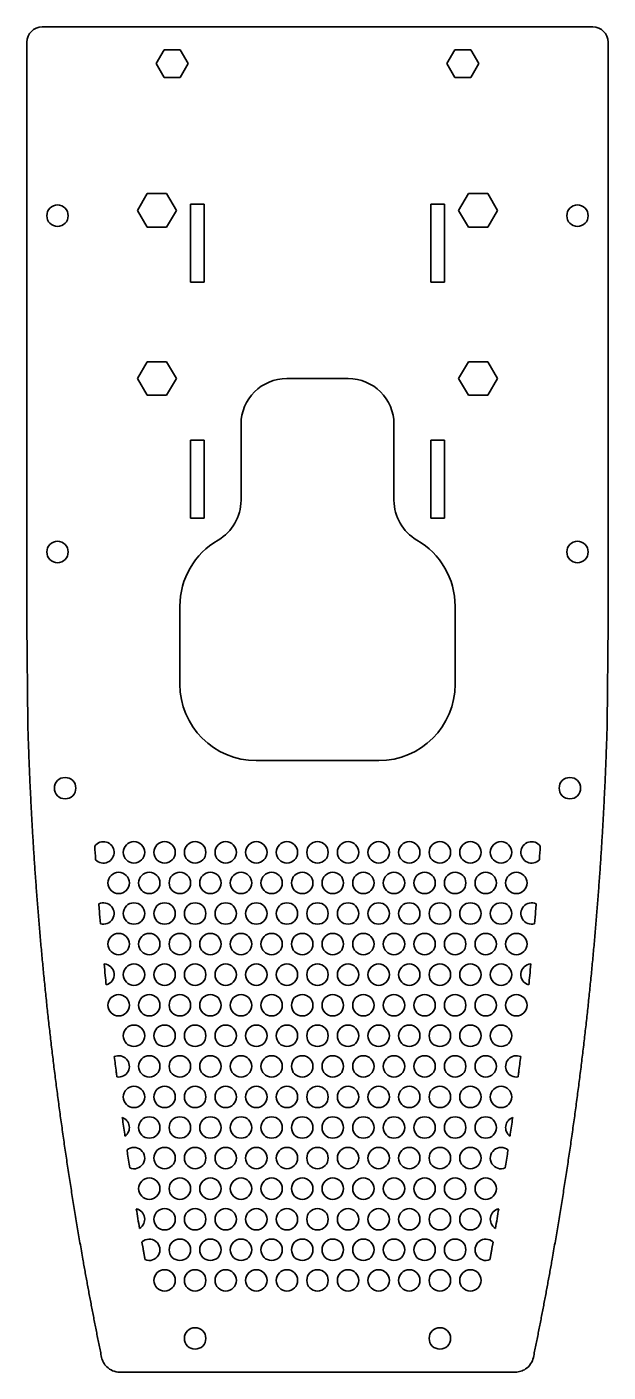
# Model space of a CAD drawing. Header units: inches. Extents: x 0 to 190, y 0 to 440.
import ezdxf

# ---------------------------------------------------------------- set-up
doc = ezdxf.new("R2010")
doc.units = ezdxf.units.IN
doc.header["$MEASUREMENT"] = 0
doc.layers.add('SIMUMAK Visible (ISO)', color=7, linetype='Continuous', lineweight=35)

# ---------------------------------------------------------------- blocks, each defined once
blk = doc.blocks.new('CDR-SMB-01-SOCDR-04_Sheet_3_VIEW7')
at = {"layer": 'SIMUMAK Visible (ISO)'}
for p, q in [((90, 220), (-90, 220)), ((-95, 215), (-95, 25)), ((-52.7, 208), (-50.1, 212.5)), ((-50.1, 212.5), (-44.9, 212.5)), ((-44.9, 212.5), (-42.3, 208)), ((42.3, 208), (44.9, 212.5)), ((44.9, 212.5), (50.1, 212.5)), ((50.1, 212.5), (52.7, 208)), ((95, 25), (95, 215)), ((-50.1, 203.5), (-52.7, 208)), ((-42.3, 208), (-44.9, 203.5)), ((44.9, 203.5), (42.3, 208)), ((52.7, 208), (50.1, 203.5)), ((-44.9, 203.5), (-50.1, 203.5)), ((50.1, 203.5), (44.9, 203.5)), ((-58.85, 160), (-55.68, 165.5)), ((-55.68, 165.5), (-49.32, 165.5)), ((-49.32, 165.5), (-46.15, 160)), ((46.15, 160), (49.32, 165.5)), ((49.32, 165.5), (55.68, 165.5)), ((55.68, 165.5), (58.85, 160)), ((-55.68, 154.5), (-58.85, 160)), ((-46.15, 160), (-49.32, 154.5)), ((-41.5, 136.5), (-41.5, 162)), ((-41.5, 162), (-37, 162)), ((-37, 162), (-37, 136.5)), ((37, 162), (41.5, 162)), ((37, 136.5), (37, 162)), ((41.5, 162), (41.5, 136.5)), ((49.32, 154.5), (46.15, 160)), ((58.85, 160), (55.68, 154.5)), ((-49.32, 154.5), (-55.68, 154.5)), ((55.68, 154.5), (49.32, 154.5)), ((-37, 136.5), (-41.5, 136.5)), ((41.5, 136.5), (37, 136.5)), ((-58.85, 105), (-55.68, 110.5)), ((-55.68, 110.5), (-49.32, 110.5)), ((-49.32, 110.5), (-46.15, 105)), ((46.15, 105), (49.32, 110.5)), ((49.32, 110.5), (55.68, 110.5)), ((55.68, 110.5), (58.85, 105)), ((-55.68, 99.5), (-58.85, 105)), ((-46.15, 105), (-49.32, 99.5)), ((-10, 105), (10, 105)), ((49.32, 99.5), (46.15, 105)), ((58.85, 105), (55.68, 99.5)), ((-49.32, 99.5), (-55.68, 99.5)), ((55.68, 99.5), (49.32, 99.5)), ((-25, 65.15), (-25, 90)), ((25, 90), (25, 65.15)), ((-41.5, 84.83), (-37, 84.83)), ((-41.5, 59.33), (-41.5, 84.83)), ((-37, 84.83), (-37, 59.33)), ((37, 84.83), (41.5, 84.83)), ((37, 59.33), (37, 84.83)), ((41.5, 84.83), (41.5, 59.33)), ((-37, 59.33), (-41.5, 59.33)), ((41.5, 59.33), (37, 59.33)), ((-45, 5), (-45, 30.51)), ((45, 30.51), (45, 5)), ((-95, 25), (-94.71, -8)), ((94.71, -8), (95, 25)), ((20, -20), (-20, -20)), ((-57.02, -179.56), (-57.39, -177.45)), ((57.02, -179.56), (57.39, -177.45)), ((-64.7, -220), (64.7, -220))]:
    blk.add_line(p, q, dxfattribs=at)
for centre in [(-85, 158.25), (85, 158.25), (-85, 48.25), (85, 48.25), (-82.5, -29), (82.5, -29), (-60, -50), (-50, -50), (-40, -50), (-30, -50), (-20, -50), (-10, -50), (0, -50), (10, -50), (20, -50), (30, -50), (40, -50), (50, -50), (60, -50), (-65, -60), (-55, -60), (-45, -60), (-35, -60), (-25, -60), (-15, -60), (-5, -60), (5, -60), (15, -60), (25, -60), (35, -60), (45, -60), (55, -60), (65, -60), (-60, -70), (-50, -70), (-40, -70), (-30, -70), (-20, -70), (-10, -70), (0, -70), (10, -70), (20, -70), (30, -70), (40, -70), (50, -70), (60, -70), (-65, -80), (-55, -80), (-45, -80), (-35, -80), (-25, -80), (-15, -80), (-5, -80), (5, -80), (15, -80), (25, -80), (35, -80), (45, -80), (55, -80), (65, -80), (-60, -90), (-50, -90), (-40, -90), (-30, -90), (-20, -90), (-10, -90), (0, -90), (10, -90), (20, -90), (30, -90), (40, -90), (50, -90), (60, -90), (-65, -100), (-55, -100), (-45, -100), (-35, -100), (-25, -100), (-15, -100), (-5, -100), (5, -100), (15, -100), (25, -100), (35, -100), (45, -100), (55, -100), (65, -100), (-60, -110), (-50, -110), (-40, -110), (-30, -110), (-20, -110), (-10, -110), (0, -110), (10, -110), (20, -110), (30, -110), (40, -110), (50, -110), (60, -110), (-55, -120), (-45, -120), (-35, -120), (-25, -120), (-15, -120), (-5, -120), (5, -120), (15, -120), (25, -120), (35, -120), (45, -120), (55, -120), (-60, -130), (-50, -130), (-40, -130), (-30, -130), (-20, -130), (-10, -130), (0, -130), (10, -130), (20, -130), (30, -130), (40, -130), (50, -130), (60, -130), (-55, -140), (-45, -140), (-35, -140), (-25, -140), (-15, -140), (-5, -140), (5, -140), (15, -140), (25, -140), (35, -140), (45, -140), (55, -140), (-50, -150), (-40, -150), (-30, -150), (-20, -150), (-10, -150), (0, -150), (10, -150), (20, -150), (30, -150), (40, -150), (50, -150), (-55, -160), (-45, -160), (-35, -160), (-25, -160), (-15, -160), (-5, -160), (5, -160), (15, -160), (25, -160), (35, -160), (45, -160), (55, -160), (-50, -170), (-40, -170), (-30, -170), (-20, -170), (-10, -170), (0, -170), (10, -170), (20, -170), (30, -170), (40, -170), (50, -170), (-45, -180), (-35, -180), (-25, -180), (-15, -180), (-5, -180), (5, -180), (15, -180), (25, -180), (35, -180), (45, -180), (-50, -190), (-40, -190), (-30, -190), (-20, -190), (-10, -190), (0, -190), (10, -190), (20, -190), (30, -190), (40, -190), (50, -190), (-40, -209), (40, -209)]:
    blk.add_circle(centre, 3.5, dxfattribs=at)
for centre, radius, start, end in [((-90, 215), 5, 90, 180), ((90, 215), 5, 0, 90), ((-10, 90), 15, 90, 180), ((10, 90), 15, 0, 90), ((-20, 30.51), 25, 120, 180), ((20, 30.51), 25, 0, 60), ((-20, 5), 25, 180, 270), ((20, 5), 25, 270, 0), ((1126.66, 30), 1222.09, 189.78602, 190.03996)]:
    blk.add_arc(centre, radius, start, end, dxfattribs=at)
at = {"layer": 'SIMUMAK Visible (ISO)', "extrusion": (0, 0, -1)}
for centre, radius, start, end in [((40, 65.15), 15, 180, 240), ((-40, 65.15), 15, 300, 0), ((70, -50), 3.5, 35.7417, 316.7514), ((-70, -50), 3.5, 223.2486, 144.2583), ((70, -70), 3.5, 64.8736, 285.6795), ((-70, -70), 3.5, 254.3205, 115.1264), ((70, -90), 3.5, 94.1025, 254.5197), ((-70, -90), 3.5, 285.4803, 85.8975), ((65, -120), 3.5, 65.9402, 279.7462), ((-65, -120), 3.5, 260.2538, 114.0598), ((65, -140), 3.5, 109.8068, 233.971), ((-65, -140), 3.5, 306.029, 70.1932), ((60, -150), 3.5, 49.4038, 293.3538), ((-60, -150), 3.5, 246.6462, 130.5962), ((60, -170), 3.5, 102.3889, 238.4775), ((-60, -170), 3.5, 301.5225, 77.6111), ((75, -180), 3.5, 40.7805, 40.781), ((55, -180), 3.5, 46.8456, 293.0549), ((-55, -180), 3.5, 246.9451, 133.1544), ((1126.66, 30), 1222.09, 189.78602, 190.03996), ((-75, -180), 3.5, 139.2178, 139.219), ((-75, -180), 3.5, 240.607, 240.6085)]:
    blk.add_arc(centre, radius, start, end, dxfattribs=at)
at = {"layer": 'SIMUMAK Visible (ISO)'}
for points, degree in [([(-94.71, -8), (-93.47, -50.6), (-90.2, -93.23), (-84.91, -135.63), (-77.65, -177.71)], 4), ([(77.65, -177.71), (84.91, -135.63), (90.2, -93.23), (93.47, -50.6), (94.71, -8)], 4), ([(-72.55, -52.4), (-72.65, -50.92), (-72.75, -49.44), (-72.84, -47.96)], 3), ([(72.55, -52.4), (72.65, -50.92), (72.75, -49.44), (72.84, -47.96)], 3), ([(-58.17, -172.98), (-58.54, -170.85), (-58.9, -168.72), (-59.25, -166.58)], 3), ([(58.17, -172.98), (58.54, -170.85), (58.9, -168.72), (59.25, -166.58)], 3), ([(-76.72, -183.05), (-75.29, -191.11), (-73.79, -199.15), (-72.22, -207.18), (-70.58, -215.2)], 4), ([(70.58, -215.2), (72.22, -207.18), (73.79, -199.15), (75.29, -191.11), (76.72, -183.05)], 4)]:
    blk.add_open_spline(points, degree=degree, dxfattribs=at)
for points, knots in [([(-70.95, -73.37), (-71.07, -71.95), (-71.25, -69.77), (-71.43, -67.59), (-71.49, -66.83)], [0.67747053, 0.67747053, 0.67747053, 0.67747053, 0.69783119, 0.7086873, 0.7086873, 0.7086873, 0.7086873]), ([(70.95, -73.37), (71.07, -71.95), (71.25, -69.77), (71.43, -67.59), (71.49, -66.83)], [0.67747053, 0.67747053, 0.67747053, 0.67747053, 0.69783119, 0.7086873, 0.7086873, 0.7086873, 0.7086873]), ([(-69.07, -93.37), (-69.17, -92.32), (-69.4, -90.04), (-69.63, -87.75), (-69.75, -86.51)], [0.58188644, 0.58188644, 0.58188644, 0.58188644, 0.59691629, 0.6147013, 0.6147013, 0.6147013, 0.6147013]), ([(69.07, -93.37), (69.17, -92.32), (69.4, -90.04), (69.63, -87.75), (69.75, -86.51)], [0.58188644, 0.58188644, 0.58188644, 0.58188644, 0.59691629, 0.6147013, 0.6147013, 0.6147013, 0.6147013]), ([(-65.59, -123.45), (-65.66, -122.92), (-65.94, -120.7), (-66.22, -118.49), (-66.43, -116.8)], [0.43787184, 0.43787184, 0.43787184, 0.43787184, 0.44554394, 0.46972702, 0.46972702, 0.46972702, 0.46972702]), ([(65.59, -123.45), (65.66, -122.92), (65.94, -120.7), (66.22, -118.49), (66.43, -116.8)], [0.43787184, 0.43787184, 0.43787184, 0.43787184, 0.44554394, 0.46972702, 0.46972702, 0.46972702, 0.46972702]), ([(-62.94, -142.83), (-63.19, -141.09), (-63.48, -139.05), (-63.77, -137.01), (-63.81, -136.71)], [0.34483938, 0.34483938, 0.34483938, 0.34483938, 0.36985777, 0.37425462, 0.37425462, 0.37425462, 0.37425462]), ([(62.94, -142.83), (63.19, -141.09), (63.48, -139.05), (63.77, -137.01), (63.81, -136.71)], [0.34483938, 0.34483938, 0.34483938, 0.34483938, 0.36985777, 0.37425462, 0.37425462, 0.37425462, 0.37425462]), ([(-61.39, -153.21), (-61.65, -151.52), (-61.95, -149.56), (-62.24, -147.6), (-62.28, -147.34)], [0.2949158, 0.2949158, 0.2949158, 0.2949158, 0.31940032, 0.32315236, 0.32315236, 0.32315236, 0.32315236]), ([(61.39, -153.21), (61.65, -151.52), (61.95, -149.56), (62.24, -147.6), (62.28, -147.34)], [0.2949158, 0.2949158, 0.2949158, 0.2949158, 0.31940032, 0.32315236, 0.32315236, 0.32315236, 0.32315236]), ([(-56.37, -183.22), (-56.41, -183.02), (-56.47, -182.66), (-56.54, -182.25), (-56.6, -181.95), (-56.64, -181.75), (-56.68, -181.49), (-56.72, -181.29), (-56.76, -181.04), (-56.8, -180.83), (-56.84, -180.58), (-56.88, -180.38), (-56.92, -180.12), (-56.97, -179.87), (-57.01, -179.66), (-57.02, -179.56)], [0.82407353, 0.82407353, 0.82407353, 0.82407353, 0.82701731, 0.82922515, 0.8299611, 0.83143299, 0.83216893, 0.83364082, 0.83437677, 0.83584866, 0.83658461, 0.8380565, 0.83879245, 0.84026434, 0.84173623, 0.84173623, 0.84173623, 0.84173623]), ([(56.37, -183.22), (56.41, -183.02), (56.47, -182.66), (56.54, -182.25), (56.6, -181.95), (56.64, -181.75), (56.68, -181.49), (56.72, -181.29), (56.76, -181.04), (56.8, -180.83), (56.84, -180.58), (56.88, -180.38), (56.92, -180.12), (56.97, -179.87), (57.01, -179.66), (57.02, -179.56)], [0.82407353, 0.82407353, 0.82407353, 0.82407353, 0.82701731, 0.82922515, 0.8299611, 0.83143299, 0.83216893, 0.83364082, 0.83437677, 0.83584866, 0.83658461, 0.8380565, 0.83879245, 0.84026434, 0.84173623, 0.84173623, 0.84173623, 0.84173623]), ([(-64.7, -220), (-65.48, -220), (-66.26, -219.85), (-67.7, -219.25), (-68.36, -218.82), (-69.34, -217.85), (-69.7, -217.38), (-70.26, -216.34), (-70.46, -215.78), (-70.58, -215.2)], [0, 0, 0, 0, 0.2343867, 0.2343867, 0.4687734, 0.4687734, 0.6461216, 0.6461216, 0.8234698, 0.8234698, 0.8234698, 0.8234698]), ([(70.58, -215.2), (70.42, -215.97), (70.12, -216.7), (69.25, -217.99), (68.69, -218.55), (67.55, -219.31), (67.01, -219.57), (65.88, -219.91), (65.29, -220), (64.7, -220)], [0, 0, 0, 0, 0.2343867, 0.2343867, 0.4687734, 0.4687734, 0.6461225, 0.6461225, 0.8234716, 0.8234716, 0.8234716, 0.8234716])]:
    blk.add_open_spline(points, degree=3, knots=knots, dxfattribs=at)

msp = doc.modelspace()

# ---------------------------------------------------------------- block references
msp.add_blockref('CDR-SMB-01-SOCDR-04_Sheet_3_VIEW7', (95, 220))

doc.saveas('drawing.dxf')
